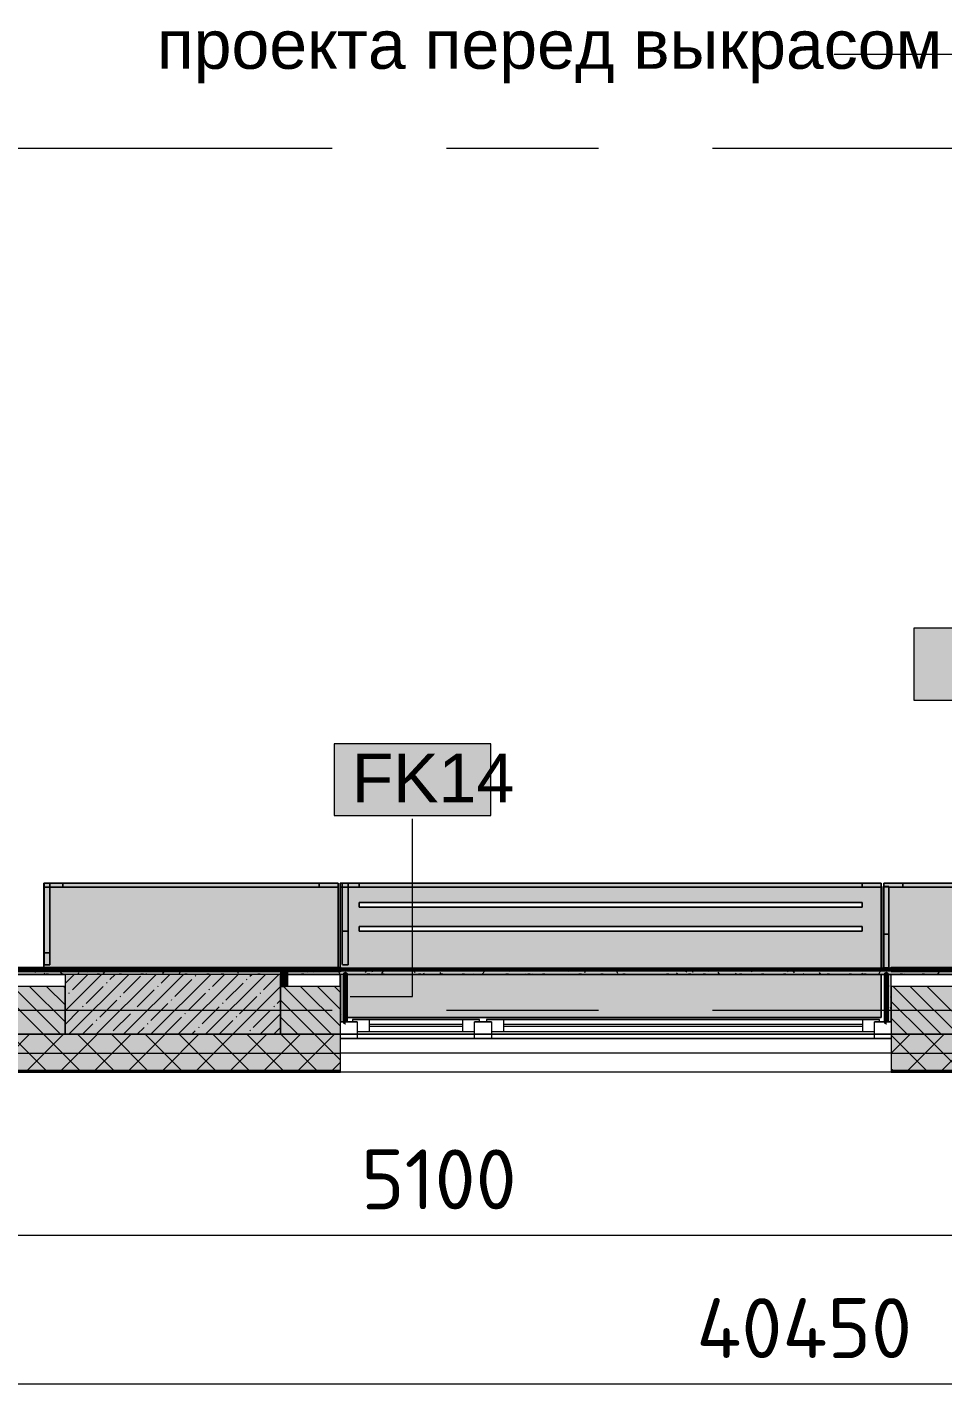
# Model space of a CAD drawing. Header units: millimetres. Extents: x -3817 to 677485, y -22715 to 103890.
# Drawn here: x 653647 to 657471, y 316 to 5981 of the extents above; entities that cross this region are included whole.
import ezdxf

# ---------------------------------------------------------------- set-up
doc = ezdxf.new("R2010")
doc.units = ezdxf.units.MM
doc.layers.add('PDF _Геометрия', color=7, linetype='Continuous', true_color=0x1d1d1d)
doc.layers.add('PDF _Сплошная заливка', color=7, linetype='Continuous', true_color=0xffffff)
doc.layers.add('PDF _Текст', color=7, linetype='Continuous')
doc.styles.add('PDF GOST-Common', font='arial.ttf')
doc.styles.add('PDF ISOCPEUR', font='isocpeur.ttf')

msp = doc.modelspace()

# ---------------------------------------------------------------- hatches: boundary and pattern name
at = {"layer": 'PDF _Сплошная заливка', "true_color": 0xeae6de, "transparency": 33554559}
for points in [[(654725.5, 2046.9), (654946.4, 2046.9), (654946.4, 2406.3), (653716.2, 2406.3), (653716.2, 2046.9), (653798.1, 2046.9)], [(657255.5, 2046.4), (657255.5, 2046.9), (658284, 2046.9), (658284, 2406.3), (657223.8, 2406.3), (657223.8, 2046.4)], [(655232.8, 1846.4), (657213.8, 1846.4), (657213.8, 2025.9), (654976.5, 2025.9), (654976.5, 1846.4)]]:
    msp.add_hatch(color=254, dxfattribs=at).paths.add_polyline_path(points)
h = msp.add_hatch(color=254, dxfattribs=at)
h.paths.add_polyline_path([(655232.8, 2046.4), (657213.8, 2046.4), (657213.8, 2406.3), (654953.8, 2406.3), (654955.5, 2046.4)], flags=0)
h.paths.add_polyline_path([(655033.8, 2206.3), (655033.8, 2226.3), (657133.8, 2226.3), (657133.8, 2206.3), (655232.8, 2206.3)], flags=0)
h.paths.add_polyline_path([(655033.8, 2306.3), (655033.8, 2326.3), (657133.8, 2326.3), (657133.8, 2306.3), (655232.8, 2306.3)], flags=0)
at = {"layer": 'PDF _Сплошная заливка', "transparency": 33554559}
for points in [[(659178.4, 2025.9), (659185.5, 2025.9), (659185.5, 2045.9), (644125.5, 2045.9), (644126.5, 2025.9), (658819.7, 2025.9)], [(653805.5, 1775.9), (654705.5, 1775.9), (654705.5, 2025.9), (653805.5, 2025.9), (653805.5, 1922.8)]]:
    msp.add_hatch(color=256, dxfattribs=at).paths.add_polyline_path(points)
h = msp.add_hatch(color=256, dxfattribs=at)
h.paths.add_polyline_path([(661005.5, 1775.9), (661905.5, 1775.9), (661905.5, 1975.9), (661005.5, 1975.9), (661005.5, 1922.8)], flags=0)
h.paths.add_polyline_path([(665755.5, 1775.9), (665755.5, 1975.9), (665505.5, 1975.9), (665505.5, 1775.9)], flags=0)
h.paths.add_polyline_path([(658102.3, 1775.9), (658305.5, 1775.9), (658305.5, 1975.9), (657255.5, 1975.9), (657255.5, 1775.9)], flags=0)
h.paths.add_polyline_path([(673505.5, 1775.9), (673505.5, 1975.9), (673205.5, 1975.9), (673205.5, 1775.9)], flags=0)
h.paths.add_polyline_path([(662805.5, 1775.9), (663705.5, 1775.9), (663705.5, 1975.9), (662805.5, 1975.9), (662805.5, 1922.8)], flags=0)
h.paths.add_polyline_path([(671405.5, 1775.9), (671405.5, 1975.9), (670905.5, 1975.9), (670905.5, 1775.9), (671015.1, 1775.9)], flags=0)
h.paths.add_polyline_path([(668055.5, 1775.9), (669105.5, 1775.9), (669105.5, 1975.9), (668055.5, 1975.9), (668055.5, 1922.8)], flags=0)
h.paths.add_polyline_path([(653805.5, 1775.9), (653805.5, 1975.9), (652905.5, 1975.9), (652905.5, 1775.9), (653798.1, 1775.9)], flags=0)
h.paths.add_polyline_path([(654955.5, 1775.9), (654955.5, 1975.9), (654705.5, 1975.9), (654705.5, 1775.9)], flags=0)
h.paths.add_polyline_path([(646855.5, 1775.9), (646855.5, 1975.9), (646605.5, 1975.9), (646605.5, 1775.9), (646624.3, 1775.9)], flags=0)
h.paths.add_polyline_path([(649155.5, 1775.9), (650205.5, 1775.9), (650205.5, 1975.9), (649155.5, 1975.9)], flags=0)
h.paths.add_polyline_path([(644005.5, 1775.9), (644805.5, 1775.9), (644805.5, 1975.9), (644005.5, 1975.9), (644005.5, 1922.8)], flags=0)
h = msp.add_hatch(color=256, dxfattribs=at)
h.paths.add_polyline_path([(672305.5, 1625.9), (673505.5, 1625.9), (673505.5, 1775.9), (672305.5, 1775.9)], flags=0)
h.paths.add_polyline_path([(676754.1, 1625.9), (677155.5, 1625.9), (677155.5, 1775.9), (675805.5, 1775.9), (675805.5, 1625.9)], flags=0)
h.paths.add_polyline_path([(668055.5, 1625.9), (669105.5, 1625.9), (669105.5, 1775.9), (668055.5, 1775.9)], flags=0)
h.paths.add_polyline_path([(644005.5, 1625.9), (644805.5, 1625.9), (644805.5, 1775.9), (644005.5, 1775.9)], flags=0)
h.paths.add_polyline_path([(658102.3, 1625.9), (658305.5, 1625.9), (658305.5, 1775.9), (657255.5, 1775.9), (657255.5, 1625.9)], flags=0)
h.paths.add_polyline_path([(645705.5, 1625.9), (646855.5, 1625.9), (646855.5, 1775.9), (645705.5, 1775.9)], flags=0)
h.paths.add_polyline_path([(643105.5, 1625.9), (643105.5, 1775.9), (641285.5, 1775.9), (641285.5, 1625.9), (642320, 1625.9)], flags=0)
h.paths.add_polyline_path([(671405.5, 1625.9), (671405.5, 1775.9), (670005.5, 1775.9), (670005.5, 1625.9), (671015.1, 1625.9)], flags=0)
h.paths.add_polyline_path([(661905.5, 1625.9), (661905.5, 1775.9), (661005.5, 1775.9), (661005.5, 1625.9)], flags=0)
h.paths.add_polyline_path([(663705.5, 1625.9), (663705.5, 1775.9), (662805.5, 1775.9), (662805.5, 1625.9)], flags=0)
h.paths.add_polyline_path([(649155.5, 1625.9), (650205.5, 1625.9), (650205.5, 1775.9), (649155.5, 1775.9)], flags=0)
h.paths.add_polyline_path([(651105.5, 1625.9), (652005.5, 1625.9), (652005.5, 1775.9), (651105.5, 1775.9)], flags=0)
h.paths.add_polyline_path([(659205.5, 1625.9), (660105.5, 1625.9), (660105.5, 1775.9), (659205.5, 1775.9)], flags=0)
h.paths.add_polyline_path([(654955.5, 1625.9), (654955.5, 1775.9), (652905.5, 1775.9), (652905.5, 1625.9), (654705.5, 1625.9)], flags=0)
h.paths.add_polyline_path([(665755.5, 1625.9), (665755.5, 1775.9), (664605.5, 1775.9), (664605.5, 1625.9), (665276.1, 1625.9)], flags=0)

# ---------------------------------------------------------------- linework, layer by layer
at = {"layer": 'PDF _Геометрия', "color": 9, "lineweight": 9, "true_color": 0xc0c0c0}
for points in [[(659695.5, 11483.9), (659695.5, 11495.9), (659425.5, 11495.9), (659425.5, 11475.9), (659425.5, 11275.9), (659425.5, 12475.9), (659205.5, 12475.9), (657170.5, 12475.9), (657170.5, 12275.9), (657170.5, 12255.9), (659185.5, 12255.9), (659185.5, 2045.9), (644126.5, 2045.9)], [(659175.5, 2025.9), (659185.5, 2025.9), (644126.5, 2025.9), (644805.5, 2025.9)], [(654725.5, 1975.9), (654725.5, 2035.9), (654705.5, 2035.9), (654705.5, 1975.9), (654705.5, 1775.9), (653805.5, 1775.9), (653805.5, 1975.9), (652905.5, 1975.9), (652905.5, 1775.9), (652005.5, 1775.9), (652005.5, 1617.9), (652905.5, 1617.9), (652905.5, 1775.9), (652905.5, 1617.9), (654955.5, 1617.9), (654955.5, 1775.9), (654955.5, 1975.9), (654726.5, 1975.9)], [(652905.5, 2025.9), (653805.5, 2025.9)], [(654726.5, 2025.9), (654953.8, 2025.9)], [(657213.8, 2025.9), (658295.5, 2025.9)], [(657255.5, 1775.9), (654955.5, 1775.9)]]:
    msp.add_lwpolyline(points, dxfattribs=at)
at = {"layer": 'PDF _Геометрия', "color": 250, "lineweight": 9, "true_color": 0x3c3c3c}
msp.add_lwpolyline([(659171.3, 6810), (658894.6, 6687.6), (658935.7, 6620.1), (659171.3, 6810), (657625, 5867.1), (657016.6, 5867.1)], dxfattribs=at)
at = {"layer": 'PDF _Геометрия', "color": 253, "lineweight": 9, "true_color": 0xaaaaaa}
for points in [[(653333.9, 5475.9), (654921.4, 5475.9)], [(655397.7, 5475.9), (656032.7, 5475.9)], [(656508.9, 5475.9), (658096.4, 5475.9)], [(653333.9, 1875.9), (654921.4, 1875.9)], [(655397.7, 1875.9), (656032.7, 1875.9)], [(656508.9, 1875.9), (658096.4, 1875.9)], [(655025.5, 1827.9), (654955.5, 1827.9)], [(655075.5, 1817.9), (655465.5, 1817.9)], [(655635.5, 1817.9), (657135.5, 1817.9)], [(657255.5, 1827.9), (657185.5, 1827.9)], [(654955.5, 1757.9), (657255.5, 1757.9)], [(657185.5, 1757.9), (655025.5, 1757.9)], [(655465.5, 1807.9), (655075.5, 1807.9)], [(657135.5, 1807.9), (655635.5, 1807.9)]]:
    msp.add_lwpolyline(points, dxfattribs=at)
at = {"layer": 'PDF _Геометрия', "color": 7, "lineweight": 9}
for points in [[(658002.2, 3471.2), (657349.1, 3471.2), (657349.1, 3171.2), (658002.2, 3171.2)], [(655582.7, 2988.9), (654929.6, 2988.9), (654929.6, 2688.9), (655582.7, 2688.9)], [(654705.5, 2025.9), (653805.5, 2025.9), (653805.5, 1775.9), (654705.5, 1775.9)], [(652905.5, 1775.9), (653805.5, 1775.9)], [(654705.5, 1775.9), (654955.5, 1775.9)], [(657255.5, 1775.9), (658305.5, 1775.9)]]:
    msp.add_lwpolyline(points, close=True, dxfattribs=at)
for points in [[(654996.1, 1933.3), (655256.1, 1933.3), (655256.1, 2675.1)], [(654705.5, 1975.9), (654725.5, 1975.9)], [(652905.5, 1696.9), (654955.5, 1696.9)], [(657255.5, 1696.9), (658305.5, 1696.9)], [(652905.5, 1625.9), (654955.5, 1625.9)], [(652905.5, 1622.9), (654955.5, 1622.9)], [(657255.5, 1625.9), (658305.5, 1625.9)], [(657255.5, 1622.9), (658305.5, 1622.9)], [(636635.5, 1057.2), (636635.5, 937.2), (636935.5, 937.2), (641435.5, 937.2), (644935.5, 937.2), (646735.5, 937.2), (650685.5, 937.2), (652785.5, 937.2), (657885.5, 937.2), (659285.5, 937.2), (662785.5, 937.2), (668035.5, 937.2), (673285.5, 937.2), (677205.5, 937.2)], [(636515.5, 316.1), (677205.5, 316.1)]]:
    msp.add_lwpolyline(points, dxfattribs=at)
at = {"layer": 'PDF _Геометрия', "color": 8, "lineweight": 9, "true_color": 0x808080}
for points in [[(653716.2, 2406.3), (653716.2, 2046.9)], [(654946.4, 2046.8), (654946.4, 2406.3), (653716.2, 2406.3), (654946.4, 2406.3)], [(653741.7, 2406.4), (653717.7, 2406.4)], [(654946.4, 2406.3), (654946.4, 2390.3)], [(654953.8, 2406.3), (657213.8, 2406.3), (657213.8, 2046.4), (654955.5, 2046.4), (657213.8, 2046.4), (657213.8, 2406.3), (654953.8, 2406.3), (654953.8, 2046.8)], [(654953.8, 2406.3), (654963.2, 2406.3)], [(654953.8, 2406.3), (654953.8, 2390.3)], [(654987.2, 2406.4), (654963.2, 2406.4)], [(654987.2, 2406.4), (654963.2, 2406.4)], [(657213.8, 2406.3), (657213.8, 2390.3)], [(657221.8, 2053.2), (657221.8, 2393.2), (657221.8, 2193.2), (657221.8, 2393.2)], [(657223.8, 2406.3), (657223.8, 2046.4), (657255.5, 2046.4), (657223.8, 2046.4)], [(658284, 2046.8), (658284, 2406.3), (657223.8, 2406.3), (658284, 2406.3)], [(655033.8, 2326.3), (657133.8, 2326.3), (657133.8, 2306.3), (655033.8, 2306.3)], [(655033.8, 2326.3), (655033.8, 2306.3), (657133.8, 2306.3), (657133.8, 2326.3)], [(655033.8, 2226.3), (657133.8, 2226.3), (657133.8, 2206.3), (655033.8, 2206.3)], [(655033.8, 2226.3), (655033.8, 2206.3), (657133.8, 2206.3), (657133.8, 2226.3)], [(654953.8, 1975.9), (654953.8, 2025.9)], [(657213.8, 2025.9), (657213.8, 1846.4), (654976.5, 1846.4), (657213.8, 1846.4)]]:
    msp.add_lwpolyline(points, close=True, dxfattribs=at)
at = {"layer": 'PDF _Геометрия', "color": 253, "lineweight": 9, "true_color": 0xaba79f}
for points in [[(653716.4, 2390.3), (653716.4, 2406.3)], [(653741.7, 2066.4), (653717.7, 2066.4)], [(654963.8, 2066.4), (654987.2, 2066.4)], [(657223.8, 2053.2), (657245.8, 2053.2)]]:
    msp.add_lwpolyline(points, close=True, dxfattribs=at)
at = {"layer": 'PDF _Геометрия', "color": 254, "lineweight": 9, "true_color": 0xd5d3cf}
for points in [[(653717.7, 2406.3), (653717.7, 2390.3)], [(653741.7, 2390.3), (653741.7, 2406.3)], [(653798.1, 2406.3), (653796.4, 2406.3), (653798.1, 2406.3)], [(654963.2, 2406.3), (654963.2, 2396.9)], [(654963.2, 2396.9), (654963.2, 2406.3), (654963.2, 2396.9)], [(654966.6, 2390.3), (654963.2, 2390.3)], [(654987.2, 2406.3), (654987.2, 2390.3), (654969.8, 2390.3)], [(654987.2, 2390.3), (654987.2, 2406.3), (654987.2, 2390.3)], [(657245.8, 2390.3), (657245.8, 2393.2), (657245.8, 2390.3)]]:
    msp.add_lwpolyline(points, dxfattribs=at)
at = {"layer": 'PDF _Геометрия', "color": 9, "lineweight": 9, "true_color": 0xbfbfbf}
msp.add_lwpolyline([(653741.7, 2406.3), (653717.7, 2406.3)], close=True, dxfattribs=at)
at = {"layer": 'PDF _Геометрия', "color": 253, "lineweight": 9, "true_color": 0xaba79f}
for points in [[(653717.7, 2390.3), (653717.7, 2116.4), (653717.7, 2066.4), (653717.7, 2406.3)], [(653741.7, 2406.3), (653741.7, 2066.4), (653741.7, 2116.4), (653741.7, 2390.3)], [(654946.4, 2390.3), (653741.7, 2390.3), (654946.4, 2390.3)], [(654866.4, 2390.3), (653798.1, 2390.3), (654866.4, 2390.3)], [(654963.2, 2390.3), (654953.8, 2390.3), (654963.2, 2390.3), (654963.2, 2067.6), (654963.2, 2406.3)], [(654963.2, 2206.4), (654963.2, 2390.3), (654963.2, 2206.4)], [(654987.2, 2406.3), (654987.2, 2066.4), (654987.2, 2390.3), (657213.8, 2390.3), (654987.2, 2390.3)], [(654987.2, 2206.4), (654987.2, 2390.3), (654987.2, 2206.4)], [(657133.8, 2390.3), (655033.8, 2390.3), (657133.8, 2390.3)], [(657223.8, 2393.2), (657245.8, 2393.2), (657245.8, 2053.2), (657245.8, 2390.3), (658284, 2390.3), (657245.8, 2390.3)], [(657224, 2393.2), (657224, 2406.3), (657224, 2393.2)], [(657245.8, 2193.2), (657245.8, 2390.3), (657245.8, 2193.2)], [(658204, 2390.3), (657304, 2390.3), (658204, 2390.3)], [(657213.8, 2046.4), (654955.5, 2046.4), (657213.8, 2046.4)]]:
    msp.add_lwpolyline(points, dxfattribs=at)
at = {"layer": 'PDF _Геометрия', "color": 254, "lineweight": 9, "true_color": 0xd5d3cf}
for points in [[(653717.7, 2390.3), (653741.7, 2390.3)], [(653796.4, 2390.3), (653796.4, 2406.3)], [(653796.4, 2390.3), (653798.1, 2390.3)], [(654866.4, 2390.3), (654866.4, 2406.3)], [(655033.8, 2406.3), (655033.8, 2390.3)], [(657133.8, 2406.3), (657133.8, 2390.3)], [(657245.8, 2393.2), (657245.8, 2390.3), (657224, 2390.3), (657224, 2393.2)], [(657245.8, 2393.2), (657224, 2393.2)], [(657304, 2390.3), (657304, 2406.3)], [(654987.2, 2206.4), (654963.2, 2206.4)], [(657245.8, 2193.2), (657223.8, 2193.2)], [(653717.7, 2116.4), (653741.7, 2116.4)]]:
    msp.add_lwpolyline(points, close=True, dxfattribs=at)
at = {"layer": 'PDF _Геометрия', "color": 8, "lineweight": 9, "true_color": 0x808080}
for points in [[(653741.7, 2406.3), (654946.4, 2406.3), (653741.7, 2406.3)], [(654866.4, 2406.3), (653798.1, 2406.3), (654866.4, 2406.3)], [(654987.2, 2406.3), (657213.8, 2406.3), (654987.2, 2406.3)], [(655033.8, 2406.3), (657133.8, 2406.3), (655033.8, 2406.3)], [(657224, 2406.3), (658284, 2406.3), (657224, 2406.3)], [(658204, 2406.3), (657304, 2406.3), (658204, 2406.3)]]:
    msp.add_lwpolyline(points, dxfattribs=at)
at = {"layer": 'PDF _Геометрия', "color": 254, "lineweight": 9, "true_color": 0xdfdfdf}
msp.add_lwpolyline([(654987.2, 2406.3), (654963.2, 2406.3)], dxfattribs=at)
at = {"layer": 'PDF _Геометрия', "color": 9, "lineweight": 9, "true_color": 0xbfbfbf}
msp.add_lwpolyline([(654963.2, 2406.3), (654987.2, 2406.3)], dxfattribs=at)
at = {"layer": 'PDF _Геометрия', "color": 9, "lineweight": 9, "true_color": 0xcbc7bf}
msp.add_lwpolyline([(654963.2, 2396.9), (654963.2, 2390.3)], close=True, dxfattribs=at)
for points in [[(654963.2, 2396.9), (654963.2, 2390.3)], [(654969.8, 2390.3), (654966.6, 2390.3)], [(654976.5, 2025.9), (657213.8, 2025.9)]]:
    msp.add_lwpolyline(points, dxfattribs=at)
at = {"layer": 'PDF _Геометрия', "color": 254, "lineweight": 9, "true_color": 0xeae9e7}
for points in [[(654963.2, 2390.3), (654966.6, 2390.3)], [(654969.8, 2390.3), (654987.2, 2390.3)], [(657245.8, 2390.3), (657224, 2390.3), (657224, 2393.2)]]:
    msp.add_lwpolyline(points, dxfattribs=at)
at = {"layer": 'PDF _Геометрия', "color": 254, "lineweight": 9, "true_color": 0xe5e3df}
msp.add_lwpolyline([(654966.6, 2390.3), (654969.8, 2390.3)], dxfattribs=at)
at = {"layer": 'PDF _Геометрия', "color": 231, "lineweight": 70, "true_color": 0xff80c0}
msp.add_lwpolyline([(654726.5, 1975.9), (654726.5, 2045.9), (654955.5, 2045.9), (654955.5, 2046.9), (652905.5, 2046.9), (652905.5, 2045.9), (654725.5, 2045.9), (654725.5, 1975.9)], dxfattribs=at)
at = {"layer": 'PDF _Геометрия', "color": 253, "lineweight": 9, "true_color": 0x9b9b9b}
for points in [[(653657.7, 2044.4), (653652.7, 2035.7)], [(653683, 2033.3), (653678, 2042)], [(653903.5, 2043.3), (653898.4, 2034.6)], [(654064.8, 2042.6), (654062.9, 2045.9)], [(654488.3, 2040.7), (654485.3, 2045.9)], [(654503.2, 2045.9), (654499.6, 2039.5)], [(654749.6, 2045.9), (654745.3, 2038.4)], [(654802, 2045.9), (654802, 2045.9)], [(654818.4, 2043), (654813.3, 2034.3)], [(654843.7, 2034.7), (654838.7, 2043.4)], [(654911.7, 2038.8), (654907.6, 2045.9)], [(655064.1, 2041.9), (655059.1, 2033.2)], [(655089.4, 2035.8), (655084.4, 2044.5)], [(655267.1, 2032.8), (655262.1, 2041.5)], [(655347.9, 2045.9), (655346.5, 2043.3)], [(655555.6, 2039.8), (655550.6, 2031)], [(655594.3, 2045.9), (655592.2, 2042.2)], [(655648.9, 2042.1), (655646.7, 2045.9)], [(655664.7, 2045.9), (655660.2, 2038.1)], [(655911, 2045.7), (655906, 2037)], [(655979, 2041.6), (655974, 2032.9)], [(656072.4, 2040.2), (656069.1, 2045.9)], [(656386.1, 2045.3), (656385.8, 2045.9)], [(656402.5, 2043.5), (656397.4, 2034.8)], [(656427.8, 2034.2), (656422.7, 2042.9)], [(656495.8, 2038.3), (656491.4, 2045.9)], [(656509.4, 2045.9), (656507.1, 2041.9)], [(656673.5, 2035.3), (656668.5, 2044)], [(656755.7, 2045.9), (656752.8, 2040.8)], [(656825.9, 2045.4), (656820.9, 2036.7)], [(656851.2, 2032.3), (656846.2, 2041)], [(657233, 2041.6), (657230.5, 2045.9)], [(657248.5, 2045.9), (657244.3, 2038.6)], [(657354.1, 2045.9), (657354, 2045.7)], [(653722.5, 2025.9), (653719.6, 2030.9)], [(653726.3, 2028.3), (653736.3, 2028.3)], [(653787.2, 2028.3), (653797.3, 2028.3)], [(653792.7, 2026.2), (653787.7, 2034.9)], [(653861.8, 2032.2), (653858.2, 2025.9)], [(653939.6, 2028.3), (653949.7, 2028.3)], [(653968.9, 2025.9), (653965.4, 2032)], [(653971.5, 2039.2), (653966.5, 2030.5)], [(654031.1, 2028.3), (654041.1, 2028.3)], [(654122.5, 2028.3), (654132.6, 2028.3)], [(654144.9, 2025.9), (654143.1, 2029)], [(654217.2, 2038.2), (654212.2, 2029.4)], [(654285.3, 2034.1), (654280.5, 2025.9)], [(654305.4, 2028.3), (654315.5, 2028.3)], [(654396.8, 2028.3), (654406.9, 2028.3)], [(654457.8, 2028.3), (654467.9, 2028.3)], [(654529.9, 2029.5), (654524.9, 2038.2)], [(654610.2, 2028.3), (654620.3, 2028.3)], [(654701.6, 2028.3), (654711.7, 2028.3), (654705.5, 2028.3)], [(654708.7, 2036), (654703.7, 2027.3)], [(654708.6, 2035.9), (654705.5, 2030.4)], [(654722.9, 2000.1), (654717.8, 2008.8)], [(654793.1, 2028.3), (654803.1, 2028.3)], [(654953.3, 2027.6), (654948.3, 2036.3)], [(654955.5, 1997.8), (654955.5, 1997.8)], [(654976, 2028.3), (654986, 2028.3)], [(655067.4, 2028.3), (655077.5, 2028.3)], [(655132.1, 2037.9), (655127.1, 2029.1)], [(655128.4, 2028.3), (655138.4, 2028.3)], [(655280.8, 2028.3), (655290.8, 2028.3)], [(655306.3, 2025.9), (655303.7, 2030.4)], [(655376.7, 2025.9), (655371.8, 2034.4)], [(655372.2, 2028.3), (655382.3, 2028.3)], [(655463.6, 2028.3), (655473.7, 2028.3)], [(655513.9, 2028.6), (655512.4, 2025.9)], [(655552.7, 2025.9), (655549.5, 2031.5)], [(655646.5, 2028.3), (655656.6, 2028.3)], [(655728.7, 2025.9), (655727.2, 2028.5)], [(655738, 2028.3), (655748, 2028.3)], [(655759.7, 2027.5), (655758.7, 2025.9)], [(655798.9, 2028.3), (655809, 2028.3)], [(655951.3, 2028.3), (655961.4, 2028.3)], [(656042.8, 2028.3), (656052.8, 2028.3)], [(656114, 2029), (656109, 2037.7)], [(656134.2, 2028.3), (656144.3, 2028.3)], [(656317.1, 2028.3), (656327.1, 2028.3)], [(656360.8, 2032.4), (656357.1, 2025.9)], [(656408.5, 2028.3), (656418.6, 2028.3)], [(656469.5, 2028.3), (656479.5, 2028.3)], [(656537.4, 2027.1), (656532.4, 2035.8)], [(656606.6, 2031.3), (656603.4, 2025.9)], [(656621.9, 2028.3), (656631.9, 2028.3)], [(656674.6, 2027.2), (656673.8, 2025.9)], [(656713.3, 2028.3), (656723.4, 2028.3)], [(656804.8, 2028.3), (656814.8, 2028.3)], [(656890.1, 2025.9), (656887.8, 2029.8)], [(656920.3, 2026.1), (656920.2, 2025.9)], [(656960.5, 2025.9), (656955.8, 2033.9)], [(656987.6, 2028.3), (656997.7, 2028.3)], [(657079.1, 2028.3), (657089.1, 2028.3)], [(657136.5, 2025.9), (657133.5, 2030.9)], [(657140, 2028.3), (657150.1, 2028.3)], [(657207.7, 2036.2), (657202.7, 2027.5)], [(657292.4, 2028.3), (657302.5, 2028.3)], [(657312.5, 2025.9), (657311.2, 2028)], [(657383.9, 2028.3), (657393.9, 2028.3)], [(657453.4, 2035.1), (657448.4, 2026.4)], [(657237.1, 1973.5), (657235.5, 1976.3)], [(657235.5, 1967.3), (657241.5, 1967.3)], [(657245.2, 1979.3), (657240.2, 1970.6)], [(657255.5, 1936.1), (657251.4, 1929)], [(654975.5, 1867.4), (654971.7, 1873.9)], [(657255.5, 1880.7), (657251.4, 1887.8)], [(654957.4, 1857.2), (654955.5, 1853.8)], [(657235.5, 1845.4), (657241.5, 1845.4)]]:
    msp.add_lwpolyline(points, dxfattribs=at)
at = {"layer": 'PDF _Геометрия', "color": 231, "lineweight": 53, "true_color": 0xeaa7bf}
for points in [[(654955.5, 2046.9), (657213.6, 2046.9)], [(657213.8, 2045.9), (654955.5, 2045.9)], [(657223.8, 2046.9), (657255.5, 2046.9)]]:
    msp.add_lwpolyline(points, dxfattribs=at)
at = {"layer": 'PDF _Геометрия', "color": 231, "lineweight": 53, "true_color": 0xff80c0}
for points in [[(657213.6, 2046.9), (657223.8, 2046.9)], [(657255.5, 2045.9), (657213.8, 2045.9)]]:
    msp.add_lwpolyline(points, dxfattribs=at)
at = {"layer": 'PDF _Геометрия', "color": 231, "lineweight": 70, "true_color": 0xff80c0}
msp.add_lwpolyline([(657255.5, 2045.9), (658305.5, 2045.9), (658305.5, 2046.9), (657255.5, 2046.9)], close=True, dxfattribs=at)
at = {"layer": 'PDF _Геометрия', "lineweight": 9}
for points in [[(653805.5, 1988), (653843.4, 2025.9)], [(653805.5, 1873.9), (653957.4, 2025.9)], [(653821.5, 1775.9), (654071.5, 2025.9)], [(653835.9, 1961.4), (653900.4, 2025.9)], [(653935.5, 1775.9), (654185.5, 2025.9)], [(653978.5, 1989.9), (653980.9, 1992.3)], [(653992.7, 2004.2), (654014.4, 2025.9)], [(654049.6, 1775.9), (654299.6, 2025.9)], [(654049.8, 1947.1), (654121, 2018.4)], [(654163.6, 1775.9), (654413.6, 2025.9)], [(654206.6, 1989.9), (654242.5, 2025.9)], [(654263.6, 1932.9), (654334.9, 2004.2)], [(654277.7, 1775.9), (654527.7, 2025.9)], [(654349.1, 2018.4), (654351.5, 2020.8)], [(654391.7, 1775.9), (654641.7, 2025.9)], [(654420.4, 1975.7), (654470.6, 2025.9)], [(654477.4, 1918.6), (654548.7, 1989.9)], [(654563, 2004.2), (654565.4, 2006.5)], [(654577.2, 2018.4), (654584.7, 2025.9)], [(654634.3, 1961.4), (654698.7, 2025.9)], [(653724.6, 1625.9), (653574.6, 1775.9), (653374.6, 1975.9)], [(653866, 1625.9), (653716, 1775.9), (653516, 1975.9)], [(653786.7, 1775.9), (653586.7, 1975.9)], [(653805.5, 1827.8), (653657.4, 1975.9)], [(653805.5, 1898.5), (653728.1, 1975.9)], [(653805.5, 1969.2), (653798.9, 1975.9)], [(653805.5, 1930.9), (653807.4, 1932.9)], [(653821.7, 1947.1), (653824, 1949.5)], [(653892.9, 1904.4), (653964.2, 1975.7)], [(654035.5, 1932.9), (654037.9, 1935.3)], [(654106.8, 1890.1), (654178.1, 1961.4)], [(654192.3, 1975.7), (654194.7, 1978)], [(654320.6, 1875.9), (654391.9, 1947.1)], [(654406.2, 1961.4), (654408.5, 1963.8)], [(654505.8, 1775.9), (654705.5, 1975.6)], [(654534.5, 1861.6), (654605.8, 1932.9)], [(654620, 1947.1), (654622.4, 1949.5)], [(654918.1, 1775.9), (654718.1, 1975.9)], [(654955.5, 1809.2), (654788.8, 1975.9)], [(654955.5, 1879.9), (654859.5, 1975.9)], [(654955.5, 1950.6), (654930.2, 1975.9)], [(657463.7, 1775.9), (657263.7, 1975.9)], [(657684.4, 1625.9), (657534.4, 1775.9), (657334.4, 1975.9)], [(657605.1, 1775.9), (657405.1, 1975.9)], [(653805.5, 1816.9), (653864.4, 1875.9)], [(653878.7, 1890.1), (653881.1, 1892.5)], [(653950, 1847.3), (654021.3, 1918.6)], [(654092.5, 1875.9), (654094.9, 1878.2)], [(654163.8, 1833.1), (654235.1, 1904.4)], [(654249.4, 1918.6), (654251.7, 1921)], [(654377.7, 1818.8), (654448.9, 1890.1)], [(654463.2, 1904.4), (654465.6, 1906.7)], [(654591.5, 1804.6), (654662.8, 1875.9)], [(654677, 1890.1), (654679.4, 1892.5)], [(654691.3, 1904.4), (654705.5, 1918.6)], [(654955.5, 1667.8), (654847.4, 1775.9), (654705.5, 1917.8)], [(657543, 1625.9), (657393, 1775.9), (657255.5, 1913.3)], [(653878.5, 1775.9), (653921.5, 1818.8)], [(653935.7, 1833.1), (653938.1, 1835.5)], [(654007, 1790.3), (654078.3, 1861.6)], [(654149.6, 1818.8), (654151.9, 1821.2)], [(654220.8, 1776.1), (654292.1, 1847.3)], [(654306.4, 1861.6), (654308.7, 1864)], [(654448.7, 1775.9), (654506, 1833.1)], [(654520.2, 1847.3), (654522.6, 1849.7)], [(654619.8, 1775.9), (654705.5, 1861.5)], [(654776.7, 1775.9), (654705.5, 1847.1)], [(657322.3, 1775.9), (657255.5, 1842.6)], [(653507.4, 1625.9), (653657.4, 1775.9)], [(653648.9, 1625.9), (653798.9, 1775.9)], [(653790.3, 1625.9), (653940.3, 1775.9)], [(654007.4, 1625.9), (653857.4, 1775.9)], [(653931.7, 1625.9), (654081.7, 1775.9)], [(653992.7, 1776.1), (653995.1, 1778.4)], [(654148.9, 1625.9), (653998.9, 1775.9)], [(654073.1, 1625.9), (654223.1, 1775.9)], [(654106.6, 1775.9), (654135.3, 1804.6)], [(654290.3, 1625.9), (654140.3, 1775.9)], [(654214.5, 1625.9), (654364.5, 1775.9)], [(654431.7, 1625.9), (654281.7, 1775.9)], [(654334.7, 1775.9), (654349.1, 1790.3)], [(654356, 1625.9), (654506, 1775.9)], [(654363.4, 1804.6), (654365.8, 1806.9)], [(654573.1, 1625.9), (654423.1, 1775.9)], [(654497.4, 1625.9), (654647.4, 1775.9)], [(654562.8, 1775.9), (654563, 1776.1)], [(654714.5, 1625.9), (654564.5, 1775.9)], [(654577.2, 1790.3), (654579.6, 1792.7)], [(654638.8, 1625.9), (654788.8, 1775.9)], [(654676.8, 1775.9), (654705.5, 1804.5)], [(654856, 1625.9), (654706, 1775.9), (654705.5, 1776.3)], [(654780.2, 1625.9), (654930.2, 1775.9)], [(657255.5, 1696.9), (657334.4, 1775.9)], [(657401.5, 1625.9), (657255.5, 1771.9)], [(657325.8, 1625.9), (657475.8, 1775.9)], [(657467.2, 1625.9), (657617.2, 1775.9)], [(654921.6, 1625.9), (654955.5, 1659.7)], [(657260.1, 1625.9), (657255.5, 1630.5)]]:
    msp.add_lwpolyline(points, dxfattribs=at)
at = {"layer": 'PDF _Геометрия', "color": 9, "lineweight": 9, "true_color": 0xc0c0c0}
for points in [[(654975.5, 1827.9), (654975.5, 2025.9), (654955.5, 2025.9), (654955.5, 1827.9)], [(657255.5, 1827.9), (657255.5, 2025.7), (657235.5, 2025.7), (657235.5, 1827.9)], [(658305.5, 1775.9), (658305.5, 1975.9), (657255.5, 1975.9), (657255.5, 1775.9), (657255.5, 1617.9), (658305.5, 1617.9)], [(654955.5, 1617.9), (654955.5, 1775.9), (657255.5, 1775.9), (657255.5, 1617.9)]]:
    msp.add_lwpolyline(points, close=True, dxfattribs=at)
at = {"layer": 'PDF _Геометрия', "color": 7, "lineweight": 70, "true_color": 0xffd2ff}
for points in [[(654976.5, 1827.9), (654976.5, 2025.9), (654975.5, 2025.9), (654975.5, 1827.9)], [(657235.5, 1827.9), (657235.5, 2025.7), (657234.5, 2025.7), (657234.5, 1827.9)]]:
    msp.add_lwpolyline(points, close=True, dxfattribs=at)
at = {"layer": 'PDF _Геометрия', "color": 231, "lineweight": 9, "true_color": 0xff80c0}
msp.add_lwpolyline([(654725.5, 1975.9), (654726.5, 1975.9)], dxfattribs=at)
at = {"layer": 'PDF _Геометрия', "color": 253, "lineweight": 13, "true_color": 0xaaaaaa}
for points in [[(654955.5, 1757.9), (654955.5, 1827.9), (655025.5, 1827.9), (655025.5, 1757.9)], [(655535.5, 1837.9), (655005.5, 1837.9), (655005.5, 1827.9), (655025.5, 1827.9), (655025.5, 1787.9), (655515.5, 1787.9), (655515.5, 1827.9), (655535.5, 1827.9)], [(655515.5, 1757.9), (655515.5, 1827.9), (655585.5, 1827.9), (655585.5, 1757.9)], [(657205.5, 1837.9), (655565.5, 1837.9), (655565.5, 1827.9), (655585.5, 1827.9), (655585.5, 1787.9), (657185.5, 1787.9), (657185.5, 1827.9), (657205.5, 1827.9)], [(657185.5, 1757.9), (657185.5, 1827.9), (657255.5, 1827.9), (657255.5, 1757.9)]]:
    msp.add_lwpolyline(points, close=True, dxfattribs=at)
for points in [[(655005.5, 1837.9), (655535.5, 1837.9)], [(655075.5, 1837.9), (655075.5, 1787.9)], [(655465.5, 1837.9), (655465.5, 1787.9)], [(655565.5, 1837.9), (657205.5, 1837.9)], [(655635.5, 1837.9), (655635.5, 1787.9)], [(657135.5, 1837.9), (657135.5, 1787.9)]]:
    msp.add_lwpolyline(points, dxfattribs=at)
at = {"layer": 'PDF _Геометрия', "color": 253, "lineweight": 9, "true_color": 0xaaaaaa}
msp.add_lwpolyline([(655515.5, 1827.9), (655585.5, 1827.9)], close=True, dxfattribs=at)
at = {"layer": 'PDF _Геометрия', "color": 116, "lineweight": 13, "true_color": 0x008040}
msp.add_lwpolyline([(657255.5, 1696.9), (654955.5, 1696.9)], dxfattribs=at)
at = {"layer": 'PDF _Сплошная заливка', "lineweight": 9, "transparency": 33554559}
for points in [[(658002.2, 3471.2), (657349.1, 3471.2), (658002.2, 3171.2), (657349.1, 3171.2)], [(655582.7, 2988.9), (654929.6, 2988.9), (655582.7, 2688.9), (654929.6, 2688.9)]]:
    msp.add_solid(points, dxfattribs=at)
at = {"layer": 'PDF _Сплошная заливка', "color": 254, "lineweight": 35, "true_color": 0xffb9dc, "transparency": 33554559}
for points in [[(654725.5, 2045.9), (654955.5, 2046.9), (653798.1, 2045.9)], [(654725.5, 1975.9), (654726.5, 1975.9), (654725.5, 2045.9)], [(657255.5, 2045.9), (657255.5, 2046.4), (657223.8, 2045.9)]]:
    msp.add_solid(points, dxfattribs=at)
at = {"layer": 'PDF _Сплошная заливка', "lineweight": 35, "transparency": 33554559}
for points in [[(654725.5, 1975.9), (654725.5, 2035.9), (654705.5, 1975.9), (654705.5, 2035.9)], [(654975.5, 1827.9), (654975.5, 2025.9), (654955.5, 1827.9), (654955.5, 2025.9)], [(657235.5, 1827.9), (657255.5, 1827.9), (657235.5, 2025.7), (657255.5, 2025.7)]]:
    msp.add_solid(points, dxfattribs=at)
at = {"layer": 'PDF _Сплошная заливка', "color": 7, "lineweight": 35, "true_color": 0xffd2ff, "transparency": 33554559}
for points in [[(657234.5, 1827.9), (657235.5, 1827.9), (657234.5, 2025.7)], [(654975.5, 1827.9), (654976.5, 1827.9), (654975.5, 1922.8)]]:
    msp.add_solid(points, dxfattribs=at)

# ---------------------------------------------------------------- texts
at = {"layer": 'PDF _Текст', "color": 250, "true_color": 0x3c3c3c, "insert": (654188.8, 5878), "char_height": 203.2, "attachment_point": 4, "style": 'PDF GOST-Common'}
msp.add_mtext('проекта перед выкрасом', dxfattribs=at)
at = {"layer": 'PDF _Текст', "attachment_point": 4}
for s, insert, char_height, style in [('FK14', (655002.4, 2845.5), 203.2, 'PDF GOST-Common'), ('5100', (655041, 1170), 250.11, 'PDF ISOCPEUR'), ('40450', (656441.5, 548.9), 250.11, 'PDF ISOCPEUR')]:
    msp.add_mtext(s, dxfattribs=dict(at, insert=insert, char_height=char_height, style=style))

doc.saveas('drawing.dxf')
